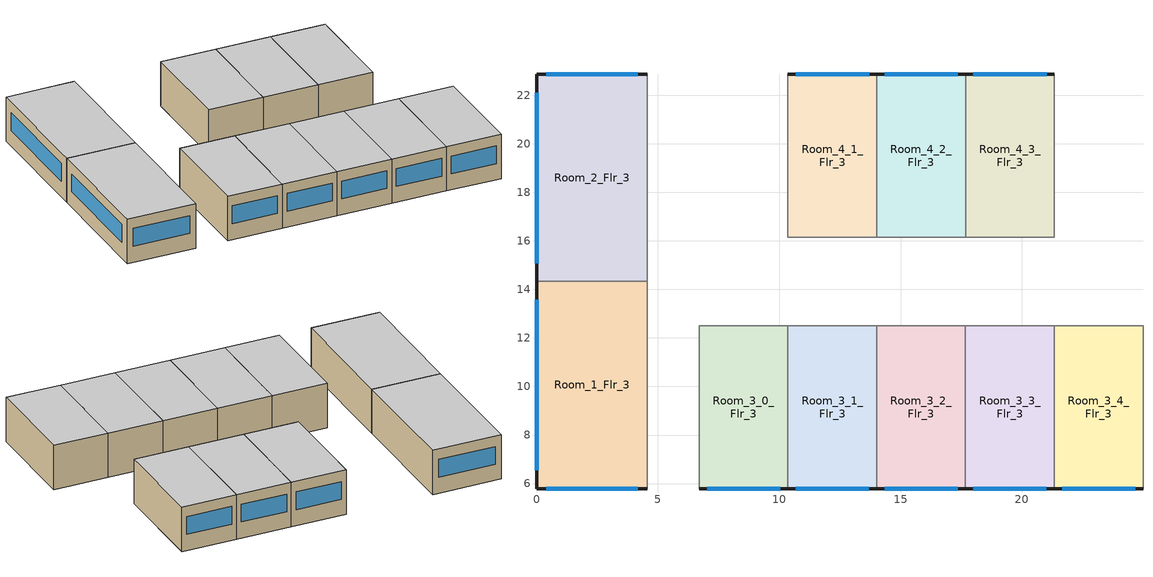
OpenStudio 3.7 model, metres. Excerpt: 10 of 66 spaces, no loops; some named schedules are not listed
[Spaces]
Room_1_Flr_3
 floor adiabatic (BTAP-Int-Wall): 4.57,14.33 4.57,5.79 0,5.79 0,14.33 z7.01
 wall outside: 0,14.33 0,5.79 4.57,5.79 z7.01:10.06
 wall to Corridor_Flr_3: 4.57,5.79 4.57,14.33 z7.01:10.06
 wall to Room_2_Flr_3: 4.57,14.33 0,14.33 z7.01:10.06
 window: 0,13.58 0,6.54 / 0.4,5.79 4.17,5.79 z8.11:9.33
 ceiling adiabatic (BTAP-Int-Wall): 4.57,5.79 4.57,14.33 0,14.33 0,5.79 z10.06
Room_2_Flr_3
 floor adiabatic (BTAP-Int-Wall): 4.57,22.86 4.57,14.33 0,14.33 0,22.86 z7.01
 wall outside: 4.57,22.86 0,22.86 0,14.33 z7.01:10.06
 wall to Corridor_Flr_3: 4.57,14.33 4.57,22.86 z7.01:10.06
 window: 0,22.11 0,15.07 / 4.17,22.86 0.4,22.86 z8.11:9.33
 ceiling adiabatic (BTAP-Int-Wall): 4.57,14.33 4.57,22.86 0,22.86 0,14.33 z10.06
Room_4_1_Flr_3
 floor adiabatic (BTAP-Int-Wall): 14.02,22.86 14.02,16.15 10.36,16.15 10.36,22.86 z7.01
 wall outside: 14.02,22.86 10.36,22.86 z7.01:10.06
 wall to Corridor_Flr_3: 10.36,22.86 10.36,16.15 14.02,16.15 z7.01:10.06
 wall to Room_4_2_Flr_3: 14.02,16.15 14.02,22.86 z7.01:10.06
 window: 13.7,22.86 10.68,22.86 z8.11:9.33
 ceiling adiabatic (BTAP-Int-Wall): 14.02,16.15 14.02,22.86 10.36,22.86 10.36,16.15 z10.06
Room_3_0_Flr_3
 floor adiabatic (BTAP-Int-Wall): 10.36,12.5 10.36,5.79 6.71,5.79 6.71,12.5 z7.01
 wall outside: 6.71,5.79 10.36,5.79 z7.01:10.06
 wall to Corridor_Flr_3: 10.36,12.5 6.71,12.5 6.71,5.79 z7.01:10.06
 wall to Room_3_1_Flr_3: 10.36,5.79 10.36,12.5 z7.01:10.06
 window: 7.03,5.79 10.04,5.79 z8.11:9.33
 ceiling adiabatic (BTAP-Int-Wall): 10.36,5.79 10.36,12.5 6.71,12.5 6.71,5.79 z10.06
Room_3_1_Flr_3
 floor adiabatic (BTAP-Int-Wall): 14.02,12.5 14.02,5.79 10.36,5.79 10.36,12.5 z7.01
 wall outside: 10.36,5.79 14.02,5.79 z7.01:10.06
 wall to Room_3_2_Flr_3: 14.02,5.79 14.02,12.5 z7.01:10.06
 wall to Corridor_Flr_3: 14.02,12.5 10.36,12.5 z7.01:10.06
 window: 10.68,5.79 13.7,5.79 z8.11:9.33
 ceiling adiabatic (BTAP-Int-Wall): 14.02,5.79 14.02,12.5 10.36,12.5 10.36,5.79 z10.06
Room_3_2_Flr_3
 floor adiabatic (BTAP-Int-Wall): 17.68,12.5 17.68,5.79 14.02,5.79 14.02,12.5 z7.01
 wall outside: 14.02,5.79 17.68,5.79 z7.01:10.06
 wall to Corridor_Flr_3: 17.68,12.5 14.02,12.5 z7.01:10.06
 wall to Room_3_3_Flr_3: 17.68,5.79 17.68,12.5 z7.01:10.06
 window: 14.34,5.79 17.36,5.79 z8.11:9.33
 ceiling adiabatic (BTAP-Int-Wall): 17.68,5.79 17.68,12.5 14.02,12.5 14.02,5.79 z10.06
Room_3_3_Flr_3
 floor adiabatic (BTAP-Int-Wall): 21.33,12.5 21.33,5.79 17.68,5.79 17.68,12.5 z7.01
 wall outside: 17.68,5.79 21.33,5.79 z7.01:10.06
 wall to Corridor_Flr_3: 21.33,12.5 17.68,12.5 z7.01:10.06
 wall to Room_3_4_Flr_3: 21.33,5.79 21.33,12.5 z7.01:10.06
 window: 18,5.79 21.01,5.79 z8.11:9.33
 ceiling adiabatic (BTAP-Int-Wall): 21.33,5.79 21.33,12.5 17.68,12.5 17.68,5.79 z10.06
Room_3_4_Flr_3
 floor adiabatic (BTAP-Int-Wall): 24.99,12.5 24.99,5.79 21.33,5.79 21.33,12.5 z7.01
 wall outside: 21.33,5.79 24.99,5.79 z7.01:10.06
 wall to Room_3_5_Flr_3: 24.99,5.79 24.99,12.5 z7.01:10.06
 wall to Corridor_Flr_3: 24.99,12.5 21.33,12.5 z7.01:10.06
 window: 21.65,5.79 24.67,5.79 z8.11:9.33
 ceiling adiabatic (BTAP-Int-Wall): 24.99,5.79 24.99,12.5 21.33,12.5 21.33,5.79 z10.06
Room_4_2_Flr_3
 floor adiabatic (BTAP-Int-Wall): 17.68,22.86 17.68,16.15 14.02,16.15 14.02,22.86 z7.01
 wall outside: 17.68,22.86 14.02,22.86 z7.01:10.06
 wall to Corridor_Flr_3: 14.02,16.15 17.68,16.15 z7.01:10.06
 wall to Room_4_3_Flr_3: 17.68,16.15 17.68,22.86 z7.01:10.06
 window: 17.36,22.86 14.34,22.86 z8.11:9.33
 ceiling adiabatic (BTAP-Int-Wall): 17.68,16.15 17.68,22.86 14.02,22.86 14.02,16.15 z10.06
Room_4_3_Flr_3
 floor adiabatic (BTAP-Int-Wall): 21.34,22.86 21.34,16.15 17.68,16.15 17.68,22.86 z7.01
 wall outside: 21.34,22.86 17.68,22.86 z7.01:10.06
 wall to Corridor_Flr_3: 17.68,16.15 21.34,16.15 z7.01:10.06
 wall to Room_4_4_Flr_3: 21.34,16.15 21.34,22.86 z7.01:10.06
 window: 21.02,22.86 18,22.86 z8.11:9.33
 ceiling adiabatic (BTAP-Int-Wall): 21.34,16.15 21.34,22.86 17.68,22.86 17.68,16.15 z10.06
[Site]
Calgary Intl AP_AB_CAN: Latitude {deg}=51.11; Longitude {deg}=-114.02; Time Zone {hr}=-7; Elevation {m}=1084.1; Terrain=City
[Building]
LargeHotel: North Axis {deg}=0; Default Construction Set=BTAP-Mass at hdd = 5000.0; Standards Number of Stories=7; Standards Number of Above Ground Stories=6; Standards Template=BTAPPRE1980; Standards Building Type=LargeHotel
[Site:WaterMainsTemperature]
Calculation Method=Correlation; Annual Average Outdoor Air Temperature {C}=4.69167; Maximum Difference In Monthly Average Outdoor Air Temperatures {deltaC}=24.6
[Site:GroundTemperature:BuildingSurface]
19.527, 19.502, 19.536, 19.598, 20.002, 21.64, 22.225, 22.375, 21.449, 20.121, 19.802, 19.633
[SizingPeriod:DesignDay] Barometric Pressure {Pa}=88961; Rain Indicator=No; Snow Indicator=No; Day of Month=21; Daylight Saving Time Indicator=No; Humidity Condition Type=Wetbulb; Dry-Bulb Temperature Range Modifier Type=DefaultMultipliers
Name | Maximum Dry-Bulb Temperature {C} | Daily Dry-Bulb Temperature Range {deltaC} | Wind Speed {m/s} | Wind Direction {deg} | Month | Day Type | Wetbulb or DewPoint at Maximum Dry-Bulb {C} | Solar Model Indicator | ASHRAE Clear Sky Optical Depth for Beam Irradiance | ASHRAE Clear Sky Optical Depth for Diffuse Irradiance | Sky Clearness
Calgary Intl AP Ann Clg .4% Condns DB=>MWB | 28.8 | 12.3 | 4.5 | 160 | 7 | SummerDesignDay | 16 | ASHRAETau | 0.34 | 2.419
Calgary Intl AP Ann Clg .4% Condns WB=>MDB | 25.5 | 12.3 | 4.5 | 160 | 7 | SummerDesignDay | 17.8 | ASHRAETau | 0.34 | 2.419
Calgary Intl AP Ann Htg 99.6% Condns DB | -27.7 | 0 | 2.7 | 200 | 1 | WinterDesignDay | -27.7 | ASHRAEClearSky |  |  | 0
[ClimateZones]
Climate Zone Institution Name 1=ASHRAE; Climate Zone Document Name 1=ANSI/ASHRAE Standard 169; Climate Zone Document Year 1=2006; Climate Zone Value 1=7
[Site:GroundTemperature:Shallow]
-1.6, -5.4, -6.4, -5.5, -0.4, 5.3, 10.8, 14.7, 15.8, 14, 9.5, 4
[Site:GroundTemperature:Deep]
4, 1.3, -0.4, -0.9, 0.1, 2.3, 5.2, 8, 9.9, 10.3, 9.2, 7
[Site:GroundTemperature:FCfactorMethod]
January Ground Temperature {C}=5.5; February Ground Temperature {C}=-2; March Ground Temperature {C}=-7.6; April Ground Temperature {C}=-6.3; May Ground Temperature {C}=-6.6; June Ground Temperature {C}=-0.3; July Ground Temperature {C}=4.9; August Ground Temperature {C}=10.2; September Ground Temperature {C}=13.8; October Ground Temperature {C}=17; November Ground Temperature {C}=16.6; December Ground Temperature {C}=11.1
[Material:NoMass] Roughness=Smooth; Thermal Absorptance=0.9; Solar Absorptance=0.7
Name | Thermal Resistance {m2-K/W} | Visible Absorptance
Typical Carpet Pad; Typical Carpet Pad 1 | 0.21648 | 0.8
Typical Insulation 1 | 0.00118045 | 0.7
Typical Insulation 2 | 1.02439 | 0.7
Typical Insulation 3 | 4.40527 | 0.7
Typical Carpet Pad 2; Typical Carpet Pad 3; Typical Carpet Pad 4 | 1.40895 | 0.8
Typical Insulation 4 | 0.338965 | 0.7
Typical Insulation 5 | 0.338983 | 0.7
[Material]
Name | Roughness | Thickness {m} | Conductivity {W/m-K} | Density {kg/m3} | Specific Heat {J/kg-K} | Thermal Absorptance | Solar Absorptance | Visible Absorptance
G05 25mm wood | MediumSmooth | 0.0254 | 0.15 | 608 | 1630 | 0.9 | 0.5 | 0.5
100mm Normalweight concrete floor 1 | MediumSmooth | 0.1016 | 2.31 | 2322 | 832
G01 13mm gypsum board 1 | Smooth | 0.0127 | 0.16 | 800 | 1090 | 0.9 | 0.7 | 0.5
4 in. Normalweight Concrete Floor 1 | MediumRough | 0.1016 | 2.31 | 2322 | 832 | 0.9 | 0.7 | 0.7
1IN Stucco 1 | Smooth | 0.0253 | 0.6918 | 1858 | 837 | 0.9 | 0.7 | 0.92
8IN CONCRETE HW RefBldg 1 | Rough | 0.2032 | 1.311 | 2240 | 836.8 | 0.9 | 0.7 | 0.7
1/2IN Gypsum 1 | Smooth | 0.0127 | 0.16 | 784.9 | 830 | 0.9 | 0.4 | 0.4
Metal Roof Surface 1; F08 Metal surface 1 | Smooth | 0.0008 | 45.28 | 7824 | 500 | 0.9 | 0.7 | 0.7
6 in. Normalweight Concrete Floor 1; 6 in. Normalweight Concrete Floor 2; 6 in. Normalweight Concrete Floor 3 | MediumRough | 0.1524 | 2.31 | 2322 | 832 | 0.9 | 0.7 | 0.7
[Construction]
BTAP-Int-Partition; BTAP-Int-Door: G05 25mm wood
BTAP-Int-Floor: 100mm Normalweight concrete floor 1, Typical Carpet Pad
BTAP-Int-Wall: G01 13mm gypsum board 1, G01 13mm gypsum board 1
BTAP-Int-Ceiling: Typical Carpet Pad, 100mm Normalweight concrete floor 1
BTAP-Int-Window: SimpleGlazing
BTAP-Ext-Floor-Mass:U-3.822: Typical Insulation 1, 4 in. Normalweight Concrete Floor 1, Typical Carpet Pad 1
BTAP-Ext-Wall-Mass:U-0.772: 1IN Stucco 1, 8IN CONCRETE HW RefBldg 1, Typical Insulation 2, 1/2IN Gypsum 1
BTAP-Ext-Roof-Metal:U-0.227: Metal Roof Surface 1, Typical Insulation 3
BTAP-Grnd-Floor-Mass:U-0.678: 6 in. Normalweight Concrete Floor 1, Typical Carpet Pad 2
BTAP-Grnd-Wall-Mass:U-0.678: 6 in. Normalweight Concrete Floor 2, Typical Carpet Pad 3
BTAP-Grnd-Roof-Mass:U-0.678: 6 in. Normalweight Concrete Floor 3, Typical Carpet Pad 4
BTAP-Ext-FixedWindow:U=0.295 SHGC=0.490; BTAP-Ext-GlassDoors:U=0.295 SHGC=0.490; BTAP-Ext-Skylights:U=0.295 SHGC=0.490; BTAP-Ext-DaylightDomes:U=0.295 SHGC=0.490; BTAP-Ext-DaylightDiffuser:U=0.295 SHGC=0.490: SimpleGlazing:U=0.295 SHGC=0.490
BTAP-Ext-Door:U-2.95: F08 Metal surface 1, Typical Insulation 4
BTAP-Ext-OverHeadDoor:U-2.95: Typical Insulation 5
[DefaultConstructionSet]
BTAP-Mass at hdd = 5000.0: Default Exterior Surface Constructions=BTAP-Mass at hdd = 5000.0; Default Interior Surface Constructions=Default Surface Constructions 2; Default Ground Contact Surface Constructions=BTAP-Mass at hdd = 5000.0 1; Default Exterior SubSurface Constructions=BTAP-Mass at hdd = 5000.0; Default Interior SubSurface Constructions=Default Sub Surface Constructions 2; Interior Partition Construction=BTAP-Int-Partition
[DefaultSurfaceConstructions]
Name | Floor Construction | Wall Construction | Roof Ceiling Construction
Default Surface Constructions 2 | BTAP-Int-Floor | BTAP-Int-Wall | BTAP-Int-Ceiling
BTAP-Mass at hdd = 5000.0 | BTAP-Ext-Floor-Mass:U-3.822 | BTAP-Ext-Wall-Mass:U-0.772 | BTAP-Ext-Roof-Metal:U-0.227
BTAP-Mass at hdd = 5000.0 1 | BTAP-Grnd-Floor-Mass:U-0.678 | BTAP-Grnd-Wall-Mass:U-0.678 | BTAP-Grnd-Roof-Mass:U-0.678
[DefaultSubSurfaceConstructions]
Name | Fixed Window Construction | Operable Window Construction | Door Construction | Glass Door Construction | Overhead Door Construction | Skylight Construction | Tubular Daylight Dome Construction | Tubular Daylight Diffuser Construction
Default Sub Surface Constructions 2 | BTAP-Int-Window | BTAP-Int-Window | BTAP-Int-Door
BTAP-Mass at hdd = 5000.0 | BTAP-Ext-FixedWindow:U=0.295 SHGC=0.490 | BTAP-Ext-FixedWindow:U=0.295 SHGC=0.490 | BTAP-Ext-Door:U-2.95 | BTAP-Ext-GlassDoors:U=0.295 SHGC=0.490 | BTAP-Ext-OverHeadDoor:U-2.95 | BTAP-Ext-Skylights:U=0.295 SHGC=0.490 | BTAP-Ext-DaylightDomes:U=0.295 SHGC=0.490 | BTAP-Ext-DaylightDiffuser:U=0.295 SHGC=0.490
[WindowMaterial:SimpleGlazingSystem] Solar Heat Gain Coefficient=0.49; Visible Transmittance=0.21
Name | U-Factor {W/m2-K}
SimpleGlazing | 2.2
SimpleGlazing:U=0.295 SHGC=0.490 | 2.95
[Space] Space Type=Space Function Hotel/Motel - rooms; Building Story=Building Story 3; Volume {m3}=Autocalculate
Name | Thermal Zone | Part of Total Floor Area
Room_1_Flr_3 | DU_BT=Space Function_ST=Hotel/Motel - rooms_FL=Building Story 3_SCHF 12 | Yes
Room_4_1_Flr_3 | DU_BT=Space Function_ST=Hotel/Motel - rooms_FL=Building Story 3_SCHF 34 | Yes
Room_2_Flr_3 | DU_BT=Space Function_ST=Hotel/Motel - rooms_FL=Building Story 3_SCHF 3 | Yes
Room_3_0_Flr_3 | DU_BT=Space Function_ST=Hotel/Motel - rooms_FL=Building Story 3_SCHF 2 | Yes
Room_3_1_Flr_3 | DU_BT=Space Function_ST=Hotel/Motel - rooms_FL=Building Story 3_SCHF 28
Room_3_2_Flr_3 | DU_BT=Space Function_ST=Hotel/Motel - rooms_FL=Building Story 3_SCHF 9
Room_3_3_Flr_3 | DU_BT=Space Function_ST=Hotel/Motel - rooms_FL=Building Story 3_SCHF 36
Room_3_4_Flr_3 | DU_BT=Space Function_ST=Hotel/Motel - rooms_FL=Building Story 3_SCHF 10
Room_4_2_Flr_3 | DU_BT=Space Function_ST=Hotel/Motel - rooms_FL=Building Story 3_SCHF 21
Room_4_3_Flr_3 | DU_BT=Space Function_ST=Hotel/Motel - rooms_FL=Building Story 3_SCHF 22
[BuildingStory]
Building Story 3: Nominal Z Coordinate {m}=7.008
[SpaceType]
Space Function Hotel/Motel - rooms: Default Schedule Set=Space Function Hotel/Motel - rooms Schedule Set; Design Specification Outdoor Air Object=Space Function Hotel/Motel - rooms Ventilation; Standards Building Type=Space Function; Standards Space Type=Hotel/Motel - rooms
[People:Definition]
Space Function Hotel/Motel - rooms People Definition: Number of People Calculation Method=People/Area; People per Space Floor Area {person/m2}=0.0400417; Fraction Radiant=0.3
[People]
Space Function Hotel/Motel - rooms People: People Definition=Space Function Hotel/Motel - rooms People Definition; Space or SpaceType=Space Function Hotel/Motel - rooms; Work Efficiency Schedule=Work Efficiency Schedule; Clothing Insulation Schedule=Clothing Schedule; Air Velocity Schedule=Air Velocity Schedule; Multiplier=1
[Lights:Definition]
Space Function Hotel/Motel - rooms Lights Definition: Design Level Calculation Method=Watts/Area; Watts per Space Floor Area {W/m2}=11.8999; Fraction Radiant=0.5; Fraction Visible=0.2
[Lights]
Space Function Hotel/Motel - rooms Lights: Lights Definition=Space Function Hotel/Motel - rooms Lights Definition; Space or SpaceType=Space Function Hotel/Motel - rooms; Fraction Replaceable=1
[DesignSpecification:OutdoorAir]
Space Function Hotel/Motel - rooms Ventilation: Outdoor Air Method=Sum; Outdoor Air Flow per Floor Area {m3/s-m2}=0.00046228
[DefaultScheduleSet]
Space Function Hotel/Motel - rooms Schedule Set: Number of People Schedule=NECB-F-Occupancy; People Activity Level Schedule=NECB-Activity; Lighting Schedule=NECB-F-Lighting; Electric Equipment Schedule=NECB-F-Electric-Equipment; Infiltration Schedule=Always On
[ThermostatSetpoint:DualSetpoint] Heating Setpoint Temperature Schedule=NECB-F-Thermostat Setpoint-Heating; Cooling Setpoint Temperature Schedule=NECB-F-Thermostat Setpoint-Cooling
Space Function Hotel/Motel - rooms Thermostat 114; Space Function Hotel/Motel - rooms Thermostat 115; Space Function Hotel/Motel - rooms Thermostat 122; Space Function Hotel/Motel - rooms Thermostat 123; Space Function Hotel/Motel - rooms Thermostat 125; Space Function Hotel/Motel - rooms Thermostat 136; Space Function Hotel/Motel - rooms Thermostat 137; Space Function Hotel/Motel - rooms Thermostat 143; Space Function Hotel/Motel - rooms Thermostat 151; Space Function Hotel/Motel - rooms Thermostat 153
[ElectricEquipment:Definition]
Space Function Hotel/Motel - rooms Elec Equip Definition: Design Level Calculation Method=Watts/Area; Watts per Space Floor Area {W/m2}=2.49998; Fraction Radiant=0.5
[ElectricEquipment]
Space Function Hotel/Motel - rooms Elec Equip: Electric Equipment Definition=Space Function Hotel/Motel - rooms Elec Equip Definition; Space or SpaceType=Space Function Hotel/Motel - rooms
[SpaceInfiltration:DesignFlowRate] Schedule=Always On Discrete; Design Flow Rate Calculation Method=Flow/ExteriorArea; Flow per Exterior Surface Area {m3/s-m2}=0.001116; Constant Term Coefficient=0; Temperature Term Coefficient=0; Velocity Term Coefficient=0.224; Velocity Squared Term Coefficient=0
Name | Space or SpaceType
Room_1_Flr_3 Infiltration | Room_1_Flr_3
Room_2_Flr_3 Infiltration | Room_2_Flr_3
Room_3_0_Flr_3 Infiltration | Room_3_0_Flr_3
Room_3_1_Flr_3 Infiltration | Room_3_1_Flr_3
Room_3_2_Flr_3 Infiltration | Room_3_2_Flr_3
Room_3_3_Flr_3 Infiltration | Room_3_3_Flr_3
Room_3_4_Flr_3 Infiltration | Room_3_4_Flr_3
Room_4_1_Flr_3 Infiltration | Room_4_1_Flr_3
Room_4_2_Flr_3 Infiltration | Room_4_2_Flr_3
Room_4_3_Flr_3 Infiltration | Room_4_3_Flr_3
[ThermalZone] Multiplier=4; Use Ideal Air Loads=No
Name | Thermostat
DU_BT=Space Function_ST=Hotel/Motel - rooms_FL=Building Story 3_SCHF 2 | Space Function Hotel/Motel - rooms Thermostat 114
DU_BT=Space Function_ST=Hotel/Motel - rooms_FL=Building Story 3_SCHF 3 | Space Function Hotel/Motel - rooms Thermostat 115
DU_BT=Space Function_ST=Hotel/Motel - rooms_FL=Building Story 3_SCHF 9 | Space Function Hotel/Motel - rooms Thermostat 122
DU_BT=Space Function_ST=Hotel/Motel - rooms_FL=Building Story 3_SCHF 10 | Space Function Hotel/Motel - rooms Thermostat 123
DU_BT=Space Function_ST=Hotel/Motel - rooms_FL=Building Story 3_SCHF 12 | Space Function Hotel/Motel - rooms Thermostat 125
DU_BT=Space Function_ST=Hotel/Motel - rooms_FL=Building Story 3_SCHF 21 | Space Function Hotel/Motel - rooms Thermostat 136
DU_BT=Space Function_ST=Hotel/Motel - rooms_FL=Building Story 3_SCHF 22 | Space Function Hotel/Motel - rooms Thermostat 137
DU_BT=Space Function_ST=Hotel/Motel - rooms_FL=Building Story 3_SCHF 28 | Space Function Hotel/Motel - rooms Thermostat 143
DU_BT=Space Function_ST=Hotel/Motel - rooms_FL=Building Story 3_SCHF 34 | Space Function Hotel/Motel - rooms Thermostat 151
DU_BT=Space Function_ST=Hotel/Motel - rooms_FL=Building Story 3_SCHF 36 | Space Function Hotel/Motel - rooms Thermostat 153
[Foundation:Kiva]
Bldg Kiva Foundation: Wall Height Above Grade {m}=0; Wall Depth Below Slab {m}=0
[Foundation:Kiva:Settings]

[EnergyManagementSystem:Program]
sys6mixedshrnoneshcesccchwssfvvzhbezcnonesrfvvOptimumStartProg0: IF DaylightSavings==0 && DayOfWeek>1 && Hour==5 && OAT<23.9 && OAT>1.7; SET sys6mixedshrnoneshcesccchwssfvvzhbezcnonesrfvvClgSch0 = 29.4; SET sys6mixedshrnoneshcesccchwssfvvzhbezcnonesrfvvHtgSch0 = 15.6; ELSEIF DaylightSavings==0 && DayOfWeek==1 && Hour==7 && OAT<23.9 && OAT>1.7; SET sys6mixedshrnoneshcesccchwssfvvzhbezcnonesrfvvClgSch0 = 29.4; SET sys6mixedshrnoneshcesccchwssfvvzhbezcnonesrfvvHtgSch0 = 15.6; ELSEIF DaylightSavings==1 && DayOfWeek>1 && Hour==4 && OAT<23.9 && OAT>1.7; SET sys6mixedshrnoneshcesccchwssfvvzhbezcnonesrfvvClgSch0 = 29.4; SET sys6mixedshrnoneshcesccchwssfvvzhbezcnonesrfvvHtgSch0 = 15.6; ELSEIF DaylightSavings==1 && DayOfWeek==1 && Hour==6 && OAT<23.9 && OAT>1.7; SET sys6mixedshrnoneshcesccchwssfvvzhbezcnonesrfvvClgSch0 = 29.4; SET sys6mixedshrnoneshcesccchwssfvvzhbezcnonesrfvvHtgSch0 = 15.6; ELSE; SET sys6mixedshrnoneshcesccchwssfvvzhbezcnonesrfvvClgSch0 = NULL; SET sys6mixedshrnoneshcesccchwssfvvzhbezcnonesrfvvHtgSch0 = NULL; ENDIF
sys6mixedshrnoneshcesccchwssfvvzhbezcnonesrfvvOptimumStartProg1: IF DaylightSavings==0 && DayOfWeek>1 && Hour==5 && OAT<23.9 && OAT>1.7; SET sys6mixedshrnoneshcesccchwssfvvzhbezcnonesrfvvClgSch1 = 29.4; SET sys6mixedshrnoneshcesccchwssfvvzhbezcnonesrfvvHtgSch1 = 15.6; ELSEIF DaylightSavings==0 && DayOfWeek==1 && Hour==7 && OAT<23.9 && OAT>1.7; SET sys6mixedshrnoneshcesccchwssfvvzhbezcnonesrfvvClgSch1 = 29.4; SET sys6mixedshrnoneshcesccchwssfvvzhbezcnonesrfvvHtgSch1 = 15.6; ELSEIF DaylightSavings==1 && DayOfWeek>1 && Hour==4 && OAT<23.9 && OAT>1.7; SET sys6mixedshrnoneshcesccchwssfvvzhbezcnonesrfvvClgSch1 = 29.4; SET sys6mixedshrnoneshcesccchwssfvvzhbezcnonesrfvvHtgSch1 = 15.6; ELSEIF DaylightSavings==1 && DayOfWeek==1 && Hour==6 && OAT<23.9 && OAT>1.7; SET sys6mixedshrnoneshcesccchwssfvvzhbezcnonesrfvvClgSch1 = 29.4; SET sys6mixedshrnoneshcesccchwssfvvzhbezcnonesrfvvHtgSch1 = 15.6; ELSE; SET sys6mixedshrnoneshcesccchwssfvvzhbezcnonesrfvvClgSch1 = NULL; SET sys6mixedshrnoneshcesccchwssfvvzhbezcnonesrfvvHtgSch1 = NULL; ENDIF
[EnergyManagementSystem:ProgramCallingManager]
sys6mixedshrnoneshcesccchwssfvvzhbezcnonesrfvvOptimumStartCallingManager0: BeginTimestepBeforePredictor; sys6mixedshrnoneshcesccchwssfvvzhbezcnonesrfvvOptimumStartProg0
sys6mixedshrnoneshcesccchwssfvvzhbezcnonesrfvvOptimumStartCallingManager1: BeginTimestepBeforePredictor; sys6mixedshrnoneshcesccchwssfvvzhbezcnonesrfvvOptimumStartProg1
[Schedule:Ruleset]
Clothing Schedule: Default Day Schedule=Clothing Schedule Default Winter Clothes
Air Velocity Schedule: Default Day Schedule=Air Velocity Schedule Default
Work Efficiency Schedule: Default Day Schedule=Work Efficiency Schedule Default
NECB-Activity: Default Day Schedule=NECB-Activity Default; Summer Design Day Schedule=NECB-Activity Summer Design Day; Winter Design Day Schedule=NECB-Activity Winter Design Day
Always On: Default Day Schedule=Always On Default
NECB-F-Occupancy: Default Day Schedule=NECB-F-Occupancy Default
NECB-F-Lighting: Default Day Schedule=NECB-F-Lighting Default
NECB-F-Electric-Equipment: Default Day Schedule=NECB-F-Electric-Equipment Default
NECB-F-Thermostat Setpoint-Heating: Default Day Schedule=NECB-F-Thermostat Setpoint-Heating Default
NECB-F-Thermostat Setpoint-Cooling: Default Day Schedule=NECB-F-Thermostat Setpoint-Cooling Default
[Schedule:Day]
NECB-Activity Default; NECB-Activity Winter Design Day; NECB-Activity Summer Design Day: 24, 0, 130
NECB-F-Occupancy Default: 7, 0, 0.9, 8, 0, 0.7, 10, 0, 0.4, 16, 0, 0.2, 17, 0, 0.3, 20, 0, 0.5, 22, 0, 0.7, 23, 0, 0.8, 24, 0, 0.9
NECB-F-Lighting Default; NECB-F-Electric-Equipment Default: 1, 0, 0.3, 3, 0, 0.2, 6, 0, 0.1, 7, 0, 0.2, 8, 0, 0.4, 9, 0, 0.5, 11, 0, 0.4, 12, 0, 0.3, 19, 0, 0.2, 20, 0, 0.6, 21, 0, 0.8, 22, 0, 0.9, 23, 0, 0.8, 24, 0, 0.6
NECB-F-Thermostat Setpoint-Heating Default: 1, 0, 22, 7, 0, 18, 8, 0, 20, 24, 0, 22
NECB-F-Thermostat Setpoint-Cooling Default: 24, 0, 24
[Schedule:Rule] Date Specification Type=DateRange; Start Month=1; Start Day=1; End Month=12; End Day=31
Name | Schedule Ruleset | Rule Order | Day Schedule | Apply Monday | Apply Tuesday | Apply Wednesday | Apply Thursday | Apply Friday | Apply Saturday | Apply Sunday
Schedule Rule 62 | NECB-F-Occupancy | 2 | NECB-F-Occupancy Default|Wkdy Day | Yes | Yes | Yes | Yes | Yes
Schedule Rule 63 | NECB-F-Occupancy | 1 | NECB-F-Occupancy Sat Day |  |  |  |  |  | Yes
Schedule Rule 64 | NECB-F-Occupancy | 0 | NECB-F-Occupancy Sun|Hol Day |  |  |  |  |  |  | Yes
Schedule Rule 65 | NECB-F-Lighting | 2 | NECB-F-Lighting Default|Wkdy Day | Yes | Yes | Yes | Yes | Yes
Schedule Rule 66 | NECB-F-Lighting | 1 | NECB-F-Lighting Sat Day |  |  |  |  |  | Yes
Schedule Rule 67 | NECB-F-Lighting | 0 | NECB-F-Lighting Sun|Hol Day |  |  |  |  |  |  | Yes
Schedule Rule 71 | NECB-F-Thermostat Setpoint-Heating | 2 | NECB-F-Thermostat Setpoint-Heating Default|Wkdy Day | Yes | Yes | Yes | Yes | Yes
Schedule Rule 72 | NECB-F-Thermostat Setpoint-Heating | 1 | NECB-F-Thermostat Setpoint-Heating Sat Day |  |  |  |  |  | Yes
Schedule Rule 73 | NECB-F-Thermostat Setpoint-Heating | 0 | NECB-F-Thermostat Setpoint-Heating Sun|Hol Day |  |  |  |  |  |  | Yes
Schedule Rule 74 | NECB-F-Thermostat Setpoint-Cooling | 2 | NECB-F-Thermostat Setpoint-Cooling Default|Wkdy Day | Yes | Yes | Yes | Yes | Yes
Schedule Rule 75 | NECB-F-Thermostat Setpoint-Cooling | 1 | NECB-F-Thermostat Setpoint-Cooling Sat Day |  |  |  |  |  | Yes
Schedule Rule 76 | NECB-F-Thermostat Setpoint-Cooling | 0 | NECB-F-Thermostat Setpoint-Cooling Sun|Hol Day |  |  |  |  |  |  | Yes
[Schedule:Constant]
Always On Discrete: Value=1
